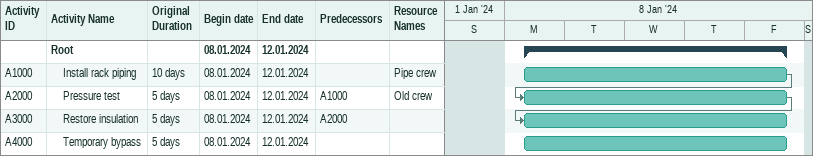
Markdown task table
| ID | Level | Task | Original duration | Start | Finish | Predecessors | Resources |
|---|---|---|---|---|---|---|---|
|  | 1 | **Root** |  | 2024-01-08 | 2024-01-12 |  |  |
| A1000 | 2 | Install rack piping | 10d | 2024-01-08 | 2024-01-12 |  | Pipe crew |
| A2000 | 2 | Pressure test | 5d | 2024-01-08 | 2024-01-12 | A1000 | Old crew |
| A3000 | 2 | Restore insulation | 5d | 2024-01-08 | 2024-01-12 | A2000 |  |
| A4000 | 2 | Temporary bypass | 5d | 2024-01-08 | 2024-01-12 |  |  |
